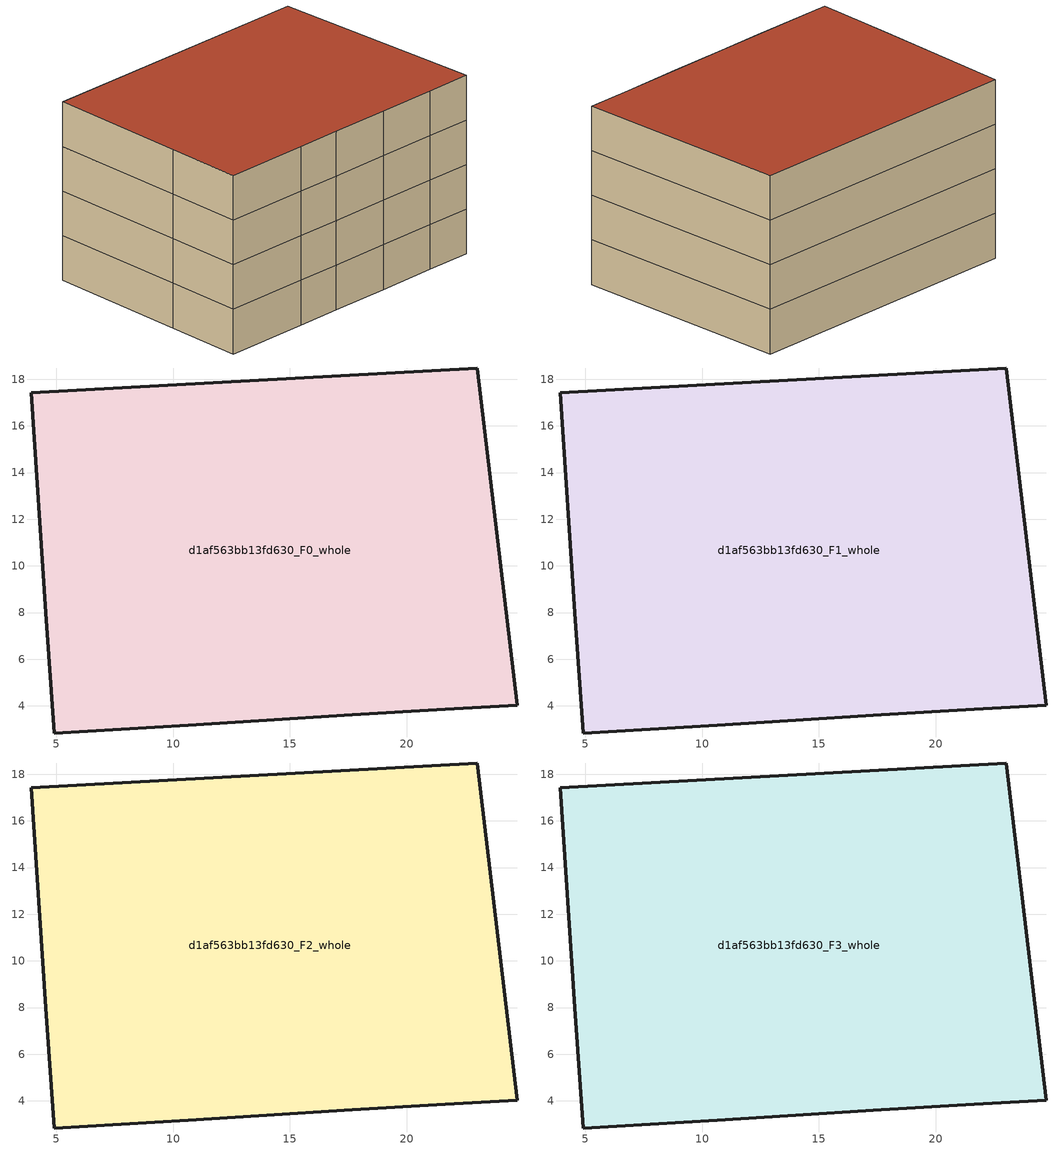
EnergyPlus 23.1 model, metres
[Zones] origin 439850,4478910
d1af563bb13fd630_F0_whole
 floor ground (EU_floor_Construction): 23.02,18.48 24.75,4.04 21.65,3.86 17.67,3.62 13.67,3.36 10.65,3.18 4.89,2.84 4.55,7.98 3.91,17.41 z0
 wall outside (EU_wall_Construction): 4.89,2.84 10.65,3.18 13.67,3.36 17.67,3.62 21.65,3.86 24.75,4.04 23.02,18.48 3.91,17.41 4.55,7.98 4.89,2.84 z0:3
d1af563bb13fd630_F1_whole
 floor to d1af563bb13fd630_F0_whole (EU_floor_Construction): 23.02,18.48 24.75,4.04 21.65,3.86 17.67,3.62 13.67,3.36 10.65,3.18 4.89,2.84 4.55,7.98 3.91,17.41 z3
 wall outside (EU_wall_Construction): 4.89,2.84 10.65,3.18 13.67,3.36 17.67,3.62 21.65,3.86 24.75,4.04 23.02,18.48 3.91,17.41 4.55,7.98 4.89,2.84 z3:6
d1af563bb13fd630_F2_whole
 floor to d1af563bb13fd630_F1_whole (EU_floor_Construction): 23.02,18.48 24.75,4.04 21.65,3.86 17.67,3.62 13.67,3.36 10.65,3.18 4.89,2.84 4.55,7.98 3.91,17.41 z6
 wall outside (EU_wall_Construction): 4.89,2.84 10.65,3.18 13.67,3.36 17.67,3.62 21.65,3.86 24.75,4.04 23.02,18.48 3.91,17.41 4.55,7.98 4.89,2.84 z6:9
d1af563bb13fd630_F3_whole
 floor to d1af563bb13fd630_F2_whole (EU_floor_Construction): 23.02,18.48 24.75,4.04 21.65,3.86 17.67,3.62 13.67,3.36 10.65,3.18 4.89,2.84 4.55,7.98 3.91,17.41 z9
 wall outside (EU_wall_Construction): 4.89,2.84 10.65,3.18 13.67,3.36 17.67,3.62 21.65,3.86 24.75,4.04 23.02,18.48 3.91,17.41 4.55,7.98 4.89,2.84 z9:12
 roof outside (EU_roof_Construction): 24.75,4.04 23.02,18.48 3.91,17.41 4.55,7.98 4.89,2.84 10.65,3.18 13.67,3.36 17.67,3.62 21.65,3.86 z12
[Building]
EU S2 Campaign: North Axis=0; Terrain=City; Solar Distribution=FullExterior
[Site:Location]
Madrid: Latitude=40.5; Longitude=-3.5; Time Zone=1; Elevation=609
[SizingPeriod:WeatherFileDays]
AnnualSizingPeriod: Begin Month=1; Begin Day of Month=1; End Month=12; End Day of Month=31; Day of Week for Start Day=Monday; Use Weather File Daylight Saving Period=No; Use Weather File Rain and Snow Indicators=No
[MATERIAL]
EU_InternalMass_Material: Roughness=MediumRough; Thickness=0.1; Conductivity=1; Density=1800; Specific Heat=900; Thermal Absorptance=0.9; Solar Absorptance=0.7; Visible Absorptance=0.7
[MATERIAL:NOMASS] Roughness=MediumRough; Thermal Absorptance=0.9; Solar Absorptance=0.7; Visible Absorptance=0.7
Name | Thermal Resistance
EU_wall_NoMass | 0.609216
EU_roof_NoMass | 0.513268
EU_floor_NoMass | 0.568163
[CONSTRUCTION]
EU_wall_Construction: EU_wall_NoMass
EU_roof_Construction: EU_roof_NoMass
EU_floor_Construction: EU_floor_NoMass
EU_InternalMass_Construction: EU_InternalMass_Material
[ZONE] Type=1; Multiplier=1; Ceiling Height=autocalculate; Floor Area=autocalculate; Part of Total Floor Area=Yes
Name | Volume
d1af563bb13fd630_F0_whole | 852.725
d1af563bb13fd630_F1_whole; d1af563bb13fd630_F2_whole; d1af563bb13fd630_F3_whole | 852.724
[INTERNALMASS] Construction=EU_InternalMass_Construction; Surface Area=284.241
Name | Zone or ZoneList
d1af563bb13fd630_F0_whole_EU_InternalMass | d1af563bb13fd630_F0_whole
d1af563bb13fd630_F1_whole_EU_InternalMass | d1af563bb13fd630_F1_whole
d1af563bb13fd630_F2_whole_EU_InternalMass | d1af563bb13fd630_F2_whole
d1af563bb13fd630_F3_whole_EU_InternalMass | d1af563bb13fd630_F3_whole
[OTHEREQUIPMENT] Fuel Type=Electricity; Design Level Calculation Method=Watts/Area; Power per Zone Floor Area=1; Fraction Latent=0; Fraction Radiant=0; Fraction Lost=0; Carbon Dioxide Generation Rate=0; EndUse Subcategory=EU_Step8_InternalGains
Name | Zone or ZoneList or Space or SpaceList | Schedule
EU_Step8_InternalGain_d1af563bb13fd630_F0_whole_f000 | d1af563bb13fd630_F0_whole | EU_Step8_GainSchedule_d1af563bb13fd630_F0_whole_f000
EU_Step8_InternalGain_d1af563bb13fd630_F1_whole_f000 | d1af563bb13fd630_F1_whole | EU_Step8_GainSchedule_d1af563bb13fd630_F1_whole_f000
EU_Step8_InternalGain_d1af563bb13fd630_F2_whole_f000 | d1af563bb13fd630_F2_whole | EU_Step8_GainSchedule_d1af563bb13fd630_F2_whole_f000
EU_Step8_InternalGain_d1af563bb13fd630_F3_whole_f000 | d1af563bb13fd630_F3_whole | EU_Step8_GainSchedule_d1af563bb13fd630_F3_whole_f000
[ZONEVENTILATION:DESIGNFLOWRATE] Schedule=EU_AlwaysOn; Design Flow Rate Calculation Method=AirChanges/Hour; Air Changes per Hour=0.752966; Ventilation Type=Natural; Fan Pressure Rise=0; Fan Total Efficiency=1; Constant Term Coefficient=1; Temperature Term Coefficient=0; Velocity Term Coefficient=0; Velocity Squared Term Coefficient=0; Minimum Indoor Temperature=-100; Maximum Indoor Temperature=100; Delta Temperature=-100; Minimum Outdoor Temperature=-100; Maximum Outdoor Temperature=100; Maximum Wind Speed=40
Name | Zone or ZoneList or Space or SpaceList
EU_ConstantAir_d1af563bb13fd630_F0_whole | d1af563bb13fd630_F0_whole
EU_ConstantAir_d1af563bb13fd630_F1_whole | d1af563bb13fd630_F1_whole
EU_ConstantAir_d1af563bb13fd630_F2_whole | d1af563bb13fd630_F2_whole
EU_ConstantAir_d1af563bb13fd630_F3_whole | d1af563bb13fd630_F3_whole
[HVACTEMPLATE:THERMOSTAT] Constant Heating Setpoint=20; Constant Cooling Setpoint=50
EU_HeatOnly_d1af563bb13fd630_F0_whole; EU_HeatOnly_d1af563bb13fd630_F1_whole; EU_HeatOnly_d1af563bb13fd630_F2_whole; EU_HeatOnly_d1af563bb13fd630_F3_whole
[HVACTEMPLATE:ZONE:IDEALLOADSAIRSYSTEM] System Availability Schedule=EU_AlwaysOn; Maximum Heating Supply Air Temperature=50; Minimum Cooling Supply Air Temperature=13; Maximum Heating Supply Air Humidity Ratio=0.0156; Minimum Cooling Supply Air Humidity Ratio=0.0077; Heating Limit=NoLimit; Cooling Limit=NoLimit; Heating Availability Schedule=EU_AlwaysOn; Cooling Availability Schedule=EU_CoolingOff; Dehumidification Control Type=ConstantSensibleHeatRatio; Cooling Sensible Heat Ratio=0.7; Dehumidification Setpoint=60; Humidification Control Type=None; Humidification Setpoint=30; Outdoor Air Method=None; Outdoor Air Flow Rate per Person=0.00944; Outdoor Air Flow Rate per Zone Floor Area=0; Outdoor Air Flow Rate per Zone=0; Demand Controlled Ventilation Type=None; Outdoor Air Economizer Type=NoEconomizer; Heat Recovery Type=None; Sensible Heat Recovery Effectiveness=0.7; Latent Heat Recovery Effectiveness=0.65
Name | Template Thermostat
d1af563bb13fd630_F0_whole | EU_HeatOnly_d1af563bb13fd630_F0_whole
d1af563bb13fd630_F1_whole | EU_HeatOnly_d1af563bb13fd630_F1_whole
d1af563bb13fd630_F2_whole | EU_HeatOnly_d1af563bb13fd630_F2_whole
d1af563bb13fd630_F3_whole | EU_HeatOnly_d1af563bb13fd630_F3_whole
[SIZING:ZONE] Zone Cooling Design Supply Air Temperature Input Method=SupplyAirTemperature; Zone Cooling Design Supply Air Temperature=13; Zone Heating Design Supply Air Temperature Input Method=SupplyAirTemperature; Zone Heating Design Supply Air Temperature=50; Zone Cooling Design Supply Air Humidity Ratio=0.008; Zone Heating Design Supply Air Humidity Ratio=0.008; Cooling Design Air Flow Method=DesignDay; Cooling Design Air Flow Rate=0; Cooling Minimum Air Flow per Zone Floor Area=0.000762; Cooling Minimum Air Flow=0; Cooling Minimum Air Flow Fraction=0.2; Heating Design Air Flow Method=DesignDay; Heating Design Air Flow Rate=0; Heating Maximum Air Flow per Zone Floor Area=0.002032; Heating Maximum Air Flow=0.141576; Heating Maximum Air Flow Fraction=0.3; Account for Dedicated Outdoor Air System=No; Dedicated Outdoor Air System Control Strategy=NeutralSupplyAir; Dedicated Outdoor Air Low Setpoint Temperature for Design=autosize; Dedicated Outdoor Air High Setpoint Temperature for Design=autosize; Zone Load Sizing Method=Sensible Load Only No Latent Load; Zone Latent Cooling Design Supply Air Humidity Ratio Input Method=HumidityRatioDifference; Zone Cooling Design Supply Air Humidity Ratio Difference=0.005; Zone Latent Heating Design Supply Air Humidity Ratio Input Method=HumidityRatioDifference; Zone Humidification Design Supply Air Humidity Ratio Difference=0.005
d1af563bb13fd630_F0_whole; d1af563bb13fd630_F1_whole; d1af563bb13fd630_F2_whole; d1af563bb13fd630_F3_whole
[SCHEDULE:CONSTANT]
Name | Hourly Value
EU_AlwaysOn | 1
EU_CoolingOff | 0
[SCHEDULE:FILE] Column Number=1; Rows to Skip at Top=0; Number of Hours of Data=8760; Column Separator=Comma; Interpolate to Timestep=No; Minutes per Item=60; Adjust Schedule for Daylight Savings=Yes
Name | File
EU_Step8_GainSchedule_d1af563bb13fd630_F0_whole_f000 | C:\Users\o_iseri\Desktop\OpenUBEM\openubem\outputs\eu_evidence\EU-11\ES-MAD-BERRUGUETE\idfs\d1af563bb13fd630\d1af563bb13fd630_F0_whole_f000_gain.csv
EU_Step8_GainSchedule_d1af563bb13fd630_F1_whole_f000 | C:\Users\o_iseri\Desktop\OpenUBEM\openubem\outputs\eu_evidence\EU-11\ES-MAD-BERRUGUETE\idfs\d1af563bb13fd630\d1af563bb13fd630_F1_whole_f000_gain.csv
EU_Step8_GainSchedule_d1af563bb13fd630_F2_whole_f000 | C:\Users\o_iseri\Desktop\OpenUBEM\openubem\outputs\eu_evidence\EU-11\ES-MAD-BERRUGUETE\idfs\d1af563bb13fd630\d1af563bb13fd630_F2_whole_f000_gain.csv
EU_Step8_GainSchedule_d1af563bb13fd630_F3_whole_f000 | C:\Users\o_iseri\Desktop\OpenUBEM\openubem\outputs\eu_evidence\EU-11\ES-MAD-BERRUGUETE\idfs\d1af563bb13fd630\d1af563bb13fd630_F3_whole_f000_gain.csv
